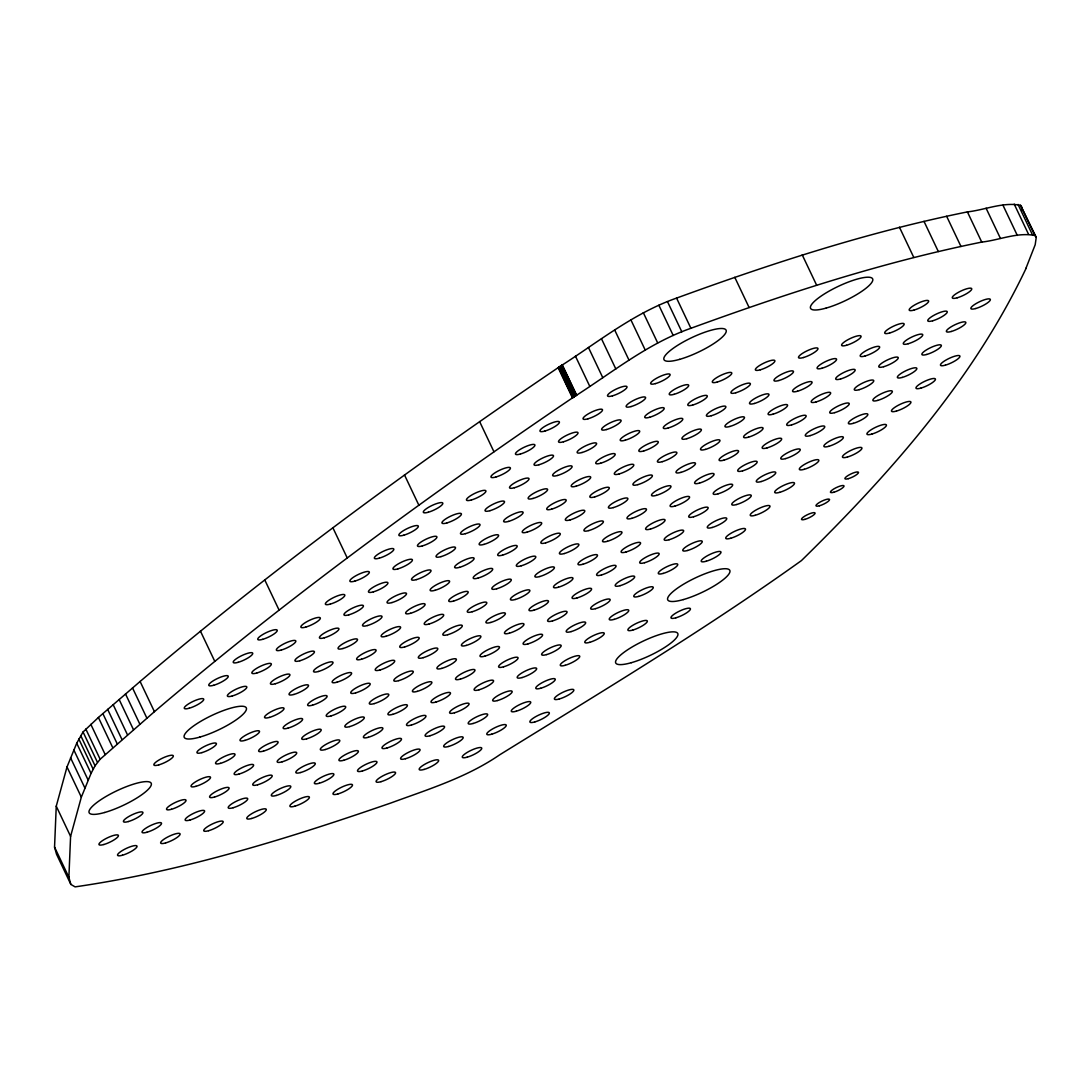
<?xml version="1.0" encoding="UTF-8"?>
<svg xmlns="http://www.w3.org/2000/svg" width="1091" height="1091" viewBox="0 0 1091 1091"><rect width="100%" height="100%" fill="white"/><g stroke="black" fill="none" stroke-linecap="round" stroke-linejoin="round"><path stroke-width="1.5" d="M1025.908 268.277L1025.785 268.945C972.572 380.718 889.233 474.558 801.435 560.597C704.186 630.162 601.441 691.871 499.801 754.74C466.743 777.46 428.368 789.257 391.096 802.921C288.065 838.42 183.233 871.204 75.102 886.874L70.86 884.419L56.527 854.226L54.55 847.107L56.255 806.181L67.001 766.959L76.725 743.216L83.052 731.979L98.408 717.469L140.098 681.48C272.9 568.479 413.857 465.462 558.142 367.681L562.315 364.98C599.395 341.101 634.498 312.831 676.57 298.088C771.596 263.463 868.15 231.947 967.403 211.899C984.887 209.977 1002.943 201.794 1020.549 205.299L1036.259 237.306L1035.195 244.725L1025.854 268.536M70.86 884.419L68.883 877.3L70.588 836.374L81.334 797.153L91.058 773.41L95.053 765.787L100.154 759.241L154.431 711.673C287.233 598.673 428.19 495.655 572.475 397.874L576.662 395.174C613.728 371.295 648.831 343.024 690.903 328.282C785.929 293.656 882.483 262.14 981.736 242.093C999.22 240.17 1017.276 231.988 1034.882 235.492L1036.259 237.306M573.921 396.96L559.956 366.535L574.289 396.729M561.401 365.621L575.83 395.719M1020.549 205.299L1034.882 235.492M1018.039 204.426L1032.372 234.62M1014.221 204.126L1028.554 234.32M1002.984 205.244L1017.317 235.438M986.1 208.231L1000.433 238.411M967.403 211.899L981.736 242.093M946.647 216.291L960.98 246.484M923.995 221.35L938.328 251.544M899.434 227.201L913.767 257.394M802.226 254.858L816.559 285.051M734.775 277.319L749.108 307.512M676.57 298.088L690.903 328.282M667.487 301.621L681.82 331.814M658.869 305.262L673.202 335.455M643.308 312.653L657.641 342.847M630.857 319.786L645.19 349.979M614.71 330.041L629.043 360.235M601.496 338.783L615.829 368.976M588.444 347.47L602.778 377.663M575.462 356.198L589.808 386.391M562.315 364.98L576.662 395.174M562.124 365.158L576.471 395.351M561.865 365.294L576.198 395.488M561.047 365.84L575.38 396.033M560.938 365.935L575.284 396.128M560.583 366.167L574.916 396.36M560.31 366.303L574.657 396.497M559.86 366.617L574.193 396.81M559.233 366.985L573.566 397.179M558.96 367.135L573.293 397.329M558.769 367.312L573.102 397.506M558.497 367.449L572.843 397.642M558.142 367.681L572.475 397.874M479.617 421.576L493.95 451.769M404.488 474.94L418.821 505.133M332.85 527.689L347.197 557.883M264.718 579.826L279.051 610.019M200.43 631.116L214.763 661.31M140.098 681.48L154.431 711.673M132.516 687.916L146.862 718.11M125.506 693.944L139.839 724.138M119.137 699.481L133.47 729.674M113.15 704.636L127.483 734.829M107.641 709.355L121.987 739.548M102.868 713.609L117.201 743.803M98.408 717.469L112.741 747.662M90.826 724.342L105.172 754.536M85.821 729.047L100.154 759.241M83.052 731.979L97.385 762.173M80.72 735.593L95.053 765.787M78.825 739.03L93.158 769.223M76.725 743.216L91.058 773.41M73.779 749.858L88.126 780.051M70.547 757.768L84.88 787.961M67.001 766.959L81.334 797.153M56.255 806.181L70.588 836.374M54.55 847.107L68.883 877.3M1021.926 207.113L1022.117 210.14M491.7 734.202A10.733 2.482 -25.4 0 0 506.292 725.324A10.733 2.482 -25.4 0 0 491.591 729.511A10.733 2.482 -25.4 0 0 491.7 734.202M680.934 472.376A10.733 2.482 -25.4 0 0 695.513 463.498A10.733 2.482 -25.4 0 0 680.811 467.684A10.733 2.482 -25.4 0 0 680.934 472.376M607.428 541.286A10.733 2.482 -25.4 0 0 622.006 532.408A10.733 2.482 -25.4 0 0 607.319 536.595A10.733 2.482 -25.4 0 0 607.428 541.286M422.381 545.909A10.733 2.482 -25.4 0 0 436.959 537.045A10.733 2.482 -25.4 0 0 422.272 541.218A10.733 2.482 -25.4 0 0 422.381 545.909M331.159 715.86A10.733 2.482 -25.4 0 0 345.738 706.995A10.733 2.482 -25.4 0 0 331.037 711.168A10.733 2.482 -25.4 0 0 331.159 715.86M514.475 487.718A10.733 2.482 -25.4 0 0 529.053 478.854A10.733 2.482 -25.4 0 0 514.352 483.027A10.733 2.482 -25.4 0 0 514.475 487.718M238.193 662.305A10.733 2.482 -25.4 0 0 252.771 653.427A10.733 2.482 -25.4 0 0 238.083 657.6A10.733 2.482 -25.4 0 0 238.193 662.305M319.336 783.229A10.733 2.482 -25.4 0 0 333.914 774.351A10.733 2.482 -25.4 0 0 319.227 778.524A10.733 2.482 -25.4 0 0 319.336 783.229M496.746 588.758A10.733 2.482 -25.4 0 0 511.324 579.894A10.733 2.482 -25.4 0 0 496.637 584.067A10.733 2.482 -25.4 0 0 496.746 588.758M712.205 527.485A10.733 2.482 -25.4 0 0 726.783 518.607A10.733 2.482 -25.4 0 0 712.096 522.794A10.733 2.482 -25.4 0 0 712.205 527.485M368.335 737.284A10.733 2.482 -25.4 0 0 382.914 728.42A10.733 2.482 -25.4 0 0 368.226 732.593A10.733 2.482 -25.4 0 0 368.335 737.284M440.969 556.628A10.733 2.482 -25.4 0 0 455.547 547.75A10.733 2.482 -25.4 0 0 440.859 551.937A10.733 2.482 -25.4 0 0 440.969 556.628M495.873 477.012A10.733 2.482 -25.4 0 0 510.452 468.134A10.733 2.482 -25.4 0 0 495.764 472.321A10.733 2.482 -25.4 0 0 495.873 477.012M520.38 454.033A10.733 2.482 -25.4 0 0 534.958 445.169A10.733 2.482 -25.4 0 0 520.271 449.342A10.733 2.482 -25.4 0 0 520.38 454.033M416.476 579.594A10.733 2.482 -25.4 0 0 431.054 570.716A10.733 2.482 -25.4 0 0 416.353 574.902A10.733 2.482 -25.4 0 0 416.476 579.594M367.476 625.525A10.733 2.482 -25.4 0 0 382.055 616.66A10.733 2.482 -25.4 0 0 367.353 620.834A10.733 2.482 -25.4 0 0 367.476 625.525M411.43 725.024A10.733 2.482 -25.4 0 0 426.008 716.16A10.733 2.482 -25.4 0 0 411.321 720.333A10.733 2.482 -25.4 0 0 411.43 725.024M454.524 712.778A10.733 2.482 -25.4 0 0 469.103 703.9A10.733 2.482 -25.4 0 0 454.415 708.086A10.733 2.482 -25.4 0 0 454.524 712.778M342.969 648.504A10.733 2.482 -25.4 0 0 357.548 639.626A10.733 2.482 -25.4 0 0 342.86 643.813A10.733 2.482 -25.4 0 0 342.969 648.504M208.654 830.701A10.733 2.482 -25.4 0 0 223.232 821.837A10.733 2.482 -25.4 0 0 208.545 826.01A10.733 2.482 -25.4 0 0 208.654 830.701M397.874 568.875A10.733 2.482 -25.4 0 0 412.453 560.01A10.733 2.482 -25.4 0 0 397.765 564.183A10.733 2.482 -25.4 0 0 397.874 568.875M625.157 440.232A10.733 2.482 -25.4 0 0 639.735 431.368A10.733 2.482 -25.4 0 0 625.034 435.541A10.733 2.482 -25.4 0 0 625.157 440.232M165.559 842.961A10.733 2.482 -25.4 0 0 180.138 834.083A10.733 2.482 -25.4 0 0 165.45 838.27A10.733 2.482 -25.4 0 0 165.559 842.961M373.381 591.854A10.733 2.482 -25.4 0 0 387.96 582.976A10.733 2.482 -25.4 0 0 373.272 587.163A10.733 2.482 -25.4 0 0 373.381 591.854M582.062 452.492A10.733 2.482 -25.4 0 0 596.641 443.628A10.733 2.482 -25.4 0 0 581.953 447.801A10.733 2.482 -25.4 0 0 582.062 452.492M122.465 855.221A10.733 2.482 -25.4 0 0 137.057 846.343A10.733 2.482 -25.4 0 0 122.356 850.53A10.733 2.482 -25.4 0 0 122.465 855.221M146.971 832.242A10.733 2.482 -25.4 0 0 161.55 823.378A10.733 2.482 -25.4 0 0 146.862 827.551A10.733 2.482 -25.4 0 0 146.971 832.242M348.875 614.819A10.733 2.482 -25.4 0 0 363.453 605.941A10.733 2.482 -25.4 0 0 348.765 610.128A10.733 2.482 -25.4 0 0 348.875 614.819M324.382 637.785A10.733 2.482 -25.4 0 0 338.96 628.921A10.733 2.482 -25.4 0 0 324.259 633.094A10.733 2.482 -25.4 0 0 324.382 637.785M299.875 660.751A10.733 2.482 -25.4 0 0 314.453 651.886A10.733 2.482 -25.4 0 0 299.766 656.059A10.733 2.482 -25.4 0 0 299.875 660.751M275.382 683.73A10.733 2.482 -25.4 0 0 289.961 674.852A10.733 2.482 -25.4 0 0 275.259 679.038A10.733 2.482 -25.4 0 0 275.382 683.73M668.251 427.986A10.733 2.482 -25.4 0 0 682.83 419.108A10.733 2.482 -25.4 0 0 668.128 423.294A10.733 2.482 -25.4 0 0 668.251 427.986M232.288 695.976A10.733 2.482 -25.4 0 0 246.866 687.112A10.733 2.482 -25.4 0 0 232.178 691.285A10.733 2.482 -25.4 0 0 232.288 695.976M692.744 405.02A10.733 2.482 -25.4 0 0 707.323 396.142A10.733 2.482 -25.4 0 0 692.635 400.315A10.733 2.482 -25.4 0 0 692.744 405.02M467.207 757.168A10.733 2.482 -25.4 0 0 481.786 748.29A10.733 2.482 -25.4 0 0 467.098 752.476A10.733 2.482 -25.4 0 0 467.207 757.168M826.173 308.071A34.353 7.964 -25.4 0 0 872.827 279.678A34.353 7.964 -25.4 0 0 825.805 293.056A34.353 7.964 -25.4 0 0 826.173 308.071M679.611 359.362A34.353 7.964 -25.4 0 0 726.265 330.968A34.353 7.964 -25.4 0 0 679.257 344.333A34.353 7.964 -25.4 0 0 679.611 359.362M199.83 737.093A34.353 7.964 -25.4 0 0 246.484 708.714A34.353 7.964 -25.4 0 0 199.476 722.078A34.353 7.964 -25.4 0 0 199.83 737.093M631.307 662.701A34.353 7.964 -25.4 0 0 677.961 634.307A34.353 7.964 -25.4 0 0 630.953 647.686A34.353 7.964 -25.4 0 0 631.307 662.701M104.736 812.468A34.353 7.964 -25.4 0 0 151.39 784.074A34.353 7.964 -25.4 0 0 104.381 797.453A34.353 7.964 -25.4 0 0 104.736 812.468M683.321 599.586A34.353 7.964 -25.4 0 0 729.988 571.193A34.353 7.964 -25.4 0 0 682.966 584.571A34.353 7.964 -25.4 0 0 683.321 599.586M736.711 504.506A10.733 2.482 -25.4 0 0 751.29 495.641A10.733 2.482 -25.4 0 0 736.589 499.814A10.733 2.482 -25.4 0 0 736.711 504.506M687.712 550.45A10.733 2.482 -25.4 0 0 702.29 541.572A10.733 2.482 -25.4 0 0 687.589 545.759A10.733 2.482 -25.4 0 0 687.712 550.45M663.205 573.416A10.733 2.482 -25.4 0 0 677.784 564.552A10.733 2.482 -25.4 0 0 663.096 568.725A10.733 2.482 -25.4 0 0 663.205 573.416M638.712 596.382A10.733 2.482 -25.4 0 0 653.291 587.517A10.733 2.482 -25.4 0 0 638.59 591.69A10.733 2.482 -25.4 0 0 638.712 596.382M614.206 619.361A10.733 2.482 -25.4 0 0 628.784 610.483A10.733 2.482 -25.4 0 0 614.097 614.656A10.733 2.482 -25.4 0 0 614.206 619.361M571.111 631.607A10.733 2.482 -25.4 0 0 585.69 622.743A10.733 2.482 -25.4 0 0 571.002 626.916A10.733 2.482 -25.4 0 0 571.111 631.607M595.618 608.642A10.733 2.482 -25.4 0 0 610.196 599.777A10.733 2.482 -25.4 0 0 595.495 603.95A10.733 2.482 -25.4 0 0 595.618 608.642M620.111 585.676A10.733 2.482 -25.4 0 0 634.689 576.798A10.733 2.482 -25.4 0 0 620.002 580.985A10.733 2.482 -25.4 0 0 620.111 585.676M644.617 562.711A10.733 2.482 -25.4 0 0 659.196 553.833A10.733 2.482 -25.4 0 0 644.508 558.019A10.733 2.482 -25.4 0 0 644.617 562.711M669.11 539.731A10.733 2.482 -25.4 0 0 683.689 530.867A10.733 2.482 -25.4 0 0 669.001 535.04A10.733 2.482 -25.4 0 0 669.11 539.731M693.617 516.766A10.733 2.482 -25.4 0 0 708.195 507.901A10.733 2.482 -25.4 0 0 693.508 512.074A10.733 2.482 -25.4 0 0 693.617 516.766M718.11 493.8A10.733 2.482 -25.4 0 0 732.688 484.922A10.733 2.482 -25.4 0 0 718.001 489.109A10.733 2.482 -25.4 0 0 718.11 493.8M761.204 481.54A10.733 2.482 -25.4 0 0 775.783 472.676A10.733 2.482 -25.4 0 0 761.095 476.849A10.733 2.482 -25.4 0 0 761.204 481.54M804.299 469.294A10.733 2.482 -25.4 0 0 818.877 460.416A10.733 2.482 -25.4 0 0 804.19 464.589A10.733 2.482 -25.4 0 0 804.299 469.294M828.792 446.314A10.733 2.482 -25.4 0 0 843.384 437.45A10.733 2.482 -25.4 0 0 828.683 441.623A10.733 2.482 -25.4 0 0 828.792 446.314M785.711 458.575A10.733 2.482 -25.4 0 0 800.289 449.697A10.733 2.482 -25.4 0 0 785.588 453.883A10.733 2.482 -25.4 0 0 785.711 458.575M742.616 470.835A10.733 2.482 -25.4 0 0 757.195 461.957A10.733 2.482 -25.4 0 0 742.507 466.143A10.733 2.482 -25.4 0 0 742.616 470.835M699.522 483.081A10.733 2.482 -25.4 0 0 714.1 474.217A10.733 2.482 -25.4 0 0 699.413 478.39A10.733 2.482 -25.4 0 0 699.522 483.081M675.015 506.06A10.733 2.482 -25.4 0 0 689.607 497.182A10.733 2.482 -25.4 0 0 674.906 501.369A10.733 2.482 -25.4 0 0 675.015 506.06M650.522 529.026A10.733 2.482 -25.4 0 0 665.101 520.148A10.733 2.482 -25.4 0 0 650.413 524.335A10.733 2.482 -25.4 0 0 650.522 529.026M626.016 551.991A10.733 2.482 -25.4 0 0 640.608 543.127A10.733 2.482 -25.4 0 0 625.907 547.3A10.733 2.482 -25.4 0 0 626.016 551.991M601.523 574.957A10.733 2.482 -25.4 0 0 616.101 566.093A10.733 2.482 -25.4 0 0 601.414 570.266A10.733 2.482 -25.4 0 0 601.523 574.957M577.016 597.936A10.733 2.482 -25.4 0 0 591.608 589.058A10.733 2.482 -25.4 0 0 576.907 593.231A10.733 2.482 -25.4 0 0 577.016 597.936M552.523 620.902A10.733 2.482 -25.4 0 0 567.102 612.024A10.733 2.482 -25.4 0 0 552.414 616.21A10.733 2.482 -25.4 0 0 552.523 620.902M528.017 643.867A10.733 2.482 -25.4 0 0 542.609 634.989A10.733 2.482 -25.4 0 0 527.908 639.176A10.733 2.482 -25.4 0 0 528.017 643.867M441.841 668.374A10.733 2.482 -25.4 0 0 456.42 659.51A10.733 2.482 -25.4 0 0 441.732 663.683A10.733 2.482 -25.4 0 0 441.841 668.374M484.936 656.127A10.733 2.482 -25.4 0 0 499.514 647.249A10.733 2.482 -25.4 0 0 484.813 651.436A10.733 2.482 -25.4 0 0 484.936 656.127M509.429 633.162A10.733 2.482 -25.4 0 0 524.007 624.284A10.733 2.482 -25.4 0 0 509.32 628.457A10.733 2.482 -25.4 0 0 509.429 633.162M533.935 610.183A10.733 2.482 -25.4 0 0 548.514 601.318A10.733 2.482 -25.4 0 0 533.813 605.491A10.733 2.482 -25.4 0 0 533.935 610.183M558.428 587.217A10.733 2.482 -25.4 0 0 573.007 578.353A10.733 2.482 -25.4 0 0 558.319 582.526A10.733 2.482 -25.4 0 0 558.428 587.217M582.935 564.252A10.733 2.482 -25.4 0 0 597.513 555.374A10.733 2.482 -25.4 0 0 582.812 559.56A10.733 2.482 -25.4 0 0 582.935 564.252M631.934 518.307A10.733 2.482 -25.4 0 0 646.513 509.442A10.733 2.482 -25.4 0 0 631.812 513.616A10.733 2.482 -25.4 0 0 631.934 518.307M656.427 495.341A10.733 2.482 -25.4 0 0 671.006 486.477A10.733 2.482 -25.4 0 0 656.318 490.65A10.733 2.482 -25.4 0 0 656.427 495.341M724.015 460.116A10.733 2.482 -25.4 0 0 738.607 451.251A10.733 2.482 -25.4 0 0 723.906 455.424A10.733 2.482 -25.4 0 0 724.015 460.116M767.109 447.869A10.733 2.482 -25.4 0 0 781.688 438.991A10.733 2.482 -25.4 0 0 767 443.164A10.733 2.482 -25.4 0 0 767.109 447.869M810.204 435.609A10.733 2.482 -25.4 0 0 824.782 426.731A10.733 2.482 -25.4 0 0 810.095 430.918A10.733 2.482 -25.4 0 0 810.204 435.609M853.298 423.349A10.733 2.482 -25.4 0 0 867.877 414.485A10.733 2.482 -25.4 0 0 853.189 418.658A10.733 2.482 -25.4 0 0 853.298 423.349M896.393 411.089A10.733 2.482 -25.4 0 0 910.971 402.224A10.733 2.482 -25.4 0 0 896.284 406.397A10.733 2.482 -25.4 0 0 896.393 411.089M871.886 434.068A10.733 2.482 -25.4 0 0 886.465 425.19A10.733 2.482 -25.4 0 0 871.777 429.363A10.733 2.482 -25.4 0 0 871.886 434.068M847.393 457.034A10.733 2.482 -25.4 0 0 861.972 448.156A10.733 2.482 -25.4 0 0 847.271 452.342A10.733 2.482 -25.4 0 0 847.393 457.034M637.84 484.636A10.733 2.482 -25.4 0 0 652.418 475.758A10.733 2.482 -25.4 0 0 637.73 479.945A10.733 2.482 -25.4 0 0 637.84 484.636M588.84 530.567A10.733 2.482 -25.4 0 0 603.418 521.703A10.733 2.482 -25.4 0 0 588.731 525.876A10.733 2.482 -25.4 0 0 588.84 530.567M613.333 507.601A10.733 2.482 -25.4 0 0 627.911 498.723A10.733 2.482 -25.4 0 0 613.224 502.91A10.733 2.482 -25.4 0 0 613.333 507.601M564.333 553.532A10.733 2.482 -25.4 0 0 578.912 544.668A10.733 2.482 -25.4 0 0 564.224 548.841A10.733 2.482 -25.4 0 0 564.333 553.532M539.84 576.512A10.733 2.482 -25.4 0 0 554.419 567.634A10.733 2.482 -25.4 0 0 539.731 571.807A10.733 2.482 -25.4 0 0 539.84 576.512M515.334 599.477A10.733 2.482 -25.4 0 0 529.912 590.599A10.733 2.482 -25.4 0 0 515.225 594.786A10.733 2.482 -25.4 0 0 515.334 599.477M490.841 622.443A10.733 2.482 -25.4 0 0 505.419 613.565A10.733 2.482 -25.4 0 0 490.732 617.751A10.733 2.482 -25.4 0 0 490.841 622.443M466.334 645.408A10.733 2.482 -25.4 0 0 480.913 636.544A10.733 2.482 -25.4 0 0 466.225 640.717A10.733 2.482 -25.4 0 0 466.334 645.408M398.747 680.634A10.733 2.482 -25.4 0 0 413.325 671.77A10.733 2.482 -25.4 0 0 398.638 675.943A10.733 2.482 -25.4 0 0 398.747 680.634M423.24 657.668A10.733 2.482 -25.4 0 0 437.832 648.79A10.733 2.482 -25.4 0 0 423.131 652.977A10.733 2.482 -25.4 0 0 423.24 657.668M447.746 634.703A10.733 2.482 -25.4 0 0 462.325 625.825A10.733 2.482 -25.4 0 0 447.637 630.012A10.733 2.482 -25.4 0 0 447.746 634.703M472.239 611.737A10.733 2.482 -25.4 0 0 486.831 602.859A10.733 2.482 -25.4 0 0 472.13 607.032A10.733 2.482 -25.4 0 0 472.239 611.737M545.745 542.827A10.733 2.482 -25.4 0 0 560.324 533.949A10.733 2.482 -25.4 0 0 545.636 538.136A10.733 2.482 -25.4 0 0 545.745 542.827M570.238 519.861A10.733 2.482 -25.4 0 0 584.831 510.983A10.733 2.482 -25.4 0 0 570.129 515.17A10.733 2.482 -25.4 0 0 570.238 519.861M594.745 496.882A10.733 2.482 -25.4 0 0 609.323 488.018A10.733 2.482 -25.4 0 0 594.636 492.191A10.733 2.482 -25.4 0 0 594.745 496.882M551.651 509.142A10.733 2.482 -25.4 0 0 566.229 500.278A10.733 2.482 -25.4 0 0 551.541 504.451A10.733 2.482 -25.4 0 0 551.651 509.142M527.158 532.108A10.733 2.482 -25.4 0 0 541.736 523.244A10.733 2.482 -25.4 0 0 527.035 527.417A10.733 2.482 -25.4 0 0 527.158 532.108M502.651 555.087A10.733 2.482 -25.4 0 0 517.229 546.209A10.733 2.482 -25.4 0 0 502.542 550.382A10.733 2.482 -25.4 0 0 502.651 555.087M521.239 565.793A10.733 2.482 -25.4 0 0 535.831 556.928A10.733 2.482 -25.4 0 0 521.13 561.101A10.733 2.482 -25.4 0 0 521.239 565.793M478.158 578.053A10.733 2.482 -25.4 0 0 492.737 569.175A10.733 2.482 -25.4 0 0 478.035 573.361A10.733 2.482 -25.4 0 0 478.158 578.053M453.651 601.018A10.733 2.482 -25.4 0 0 468.23 592.14A10.733 2.482 -25.4 0 0 453.542 596.327A10.733 2.482 -25.4 0 0 453.651 601.018M429.158 623.984A10.733 2.482 -25.4 0 0 443.737 615.119A10.733 2.482 -25.4 0 0 429.036 619.293A10.733 2.482 -25.4 0 0 429.158 623.984M404.652 646.949A10.733 2.482 -25.4 0 0 419.23 638.085A10.733 2.482 -25.4 0 0 404.543 642.258A10.733 2.482 -25.4 0 0 404.652 646.949M380.159 669.929A10.733 2.482 -25.4 0 0 394.737 661.051A10.733 2.482 -25.4 0 0 380.036 665.237A10.733 2.482 -25.4 0 0 380.159 669.929M355.652 692.894A10.733 2.482 -25.4 0 0 370.231 684.016A10.733 2.482 -25.4 0 0 355.543 688.203A10.733 2.482 -25.4 0 0 355.652 692.894M269.463 717.401A10.733 2.482 -25.4 0 0 284.055 708.536A10.733 2.482 -25.4 0 0 269.354 712.709A10.733 2.482 -25.4 0 0 269.463 717.401M312.558 705.154A10.733 2.482 -25.4 0 0 327.136 696.276A10.733 2.482 -25.4 0 0 312.449 700.463A10.733 2.482 -25.4 0 0 312.558 705.154M337.064 682.175A10.733 2.482 -25.4 0 0 351.643 673.311A10.733 2.482 -25.4 0 0 336.955 677.484A10.733 2.482 -25.4 0 0 337.064 682.175M361.557 659.209A10.733 2.482 -25.4 0 0 376.136 650.345A10.733 2.482 -25.4 0 0 361.448 654.518A10.733 2.482 -25.4 0 0 361.557 659.209M386.064 636.244A10.733 2.482 -25.4 0 0 400.642 627.366A10.733 2.482 -25.4 0 0 385.955 631.553A10.733 2.482 -25.4 0 0 386.064 636.244M410.557 613.278A10.733 2.482 -25.4 0 0 425.135 604.4A10.733 2.482 -25.4 0 0 410.448 608.587A10.733 2.482 -25.4 0 0 410.557 613.278M435.064 590.299A10.733 2.482 -25.4 0 0 449.642 581.435A10.733 2.482 -25.4 0 0 434.954 585.608A10.733 2.482 -25.4 0 0 435.064 590.299M459.556 567.334A10.733 2.482 -25.4 0 0 474.135 558.469A10.733 2.482 -25.4 0 0 459.447 562.642A10.733 2.482 -25.4 0 0 459.556 567.334M484.063 544.368A10.733 2.482 -25.4 0 0 498.642 535.504A10.733 2.482 -25.4 0 0 483.954 539.677A10.733 2.482 -25.4 0 0 484.063 544.368M508.556 521.403A10.733 2.482 -25.4 0 0 523.148 512.525A10.733 2.482 -25.4 0 0 508.447 516.711A10.733 2.482 -25.4 0 0 508.556 521.403M465.475 533.663A10.733 2.482 -25.4 0 0 480.054 524.785A10.733 2.482 -25.4 0 0 465.352 528.958A10.733 2.482 -25.4 0 0 465.475 533.663M318.477 671.47A10.733 2.482 -25.4 0 0 333.055 662.592A10.733 2.482 -25.4 0 0 318.354 666.778A10.733 2.482 -25.4 0 0 318.477 671.47M293.97 694.435A10.733 2.482 -25.4 0 0 308.548 685.571A10.733 2.482 -25.4 0 0 293.861 689.744A10.733 2.482 -25.4 0 0 293.97 694.435M391.969 602.559A10.733 2.482 -25.4 0 0 406.548 593.695A10.733 2.482 -25.4 0 0 391.86 597.868A10.733 2.482 -25.4 0 0 391.969 602.559M256.78 673.011A10.733 2.482 -25.4 0 0 271.373 664.146A10.733 2.482 -25.4 0 0 256.671 668.319A10.733 2.482 -25.4 0 0 256.78 673.011M281.287 650.045A10.733 2.482 -25.4 0 0 295.866 641.167A10.733 2.482 -25.4 0 0 281.178 645.354A10.733 2.482 -25.4 0 0 281.287 650.045M305.78 627.08A10.733 2.482 -25.4 0 0 320.372 618.202A10.733 2.482 -25.4 0 0 305.671 622.388A10.733 2.482 -25.4 0 0 305.78 627.08M330.287 604.1A10.733 2.482 -25.4 0 0 344.865 595.236A10.733 2.482 -25.4 0 0 330.178 599.409A10.733 2.482 -25.4 0 0 330.287 604.1M354.78 581.135A10.733 2.482 -25.4 0 0 369.372 572.27A10.733 2.482 -25.4 0 0 354.67 576.443A10.733 2.482 -25.4 0 0 354.78 581.135M379.286 558.169A10.733 2.482 -25.4 0 0 393.865 549.291A10.733 2.482 -25.4 0 0 379.177 553.478A10.733 2.482 -25.4 0 0 379.286 558.169M262.699 639.326A10.733 2.482 -25.4 0 0 277.278 630.462A10.733 2.482 -25.4 0 0 262.576 634.635A10.733 2.482 -25.4 0 0 262.699 639.326M213.7 685.271A10.733 2.482 -25.4 0 0 228.278 676.393A10.733 2.482 -25.4 0 0 213.577 680.579A10.733 2.482 -25.4 0 0 213.7 685.271M189.193 708.236A10.733 2.482 -25.4 0 0 203.772 699.372A10.733 2.482 -25.4 0 0 189.084 703.545A10.733 2.482 -25.4 0 0 189.193 708.236M244.97 740.38A10.733 2.482 -25.4 0 0 259.549 731.502A10.733 2.482 -25.4 0 0 244.861 735.675A10.733 2.482 -25.4 0 0 244.97 740.38M220.464 763.345A10.733 2.482 -25.4 0 0 235.056 754.467A10.733 2.482 -25.4 0 0 220.355 758.654A10.733 2.482 -25.4 0 0 220.464 763.345M195.971 786.311A10.733 2.482 -25.4 0 0 210.549 777.433A10.733 2.482 -25.4 0 0 195.862 781.62A10.733 2.482 -25.4 0 0 195.971 786.311M171.464 809.277A10.733 2.482 -25.4 0 0 186.056 800.412A10.733 2.482 -25.4 0 0 171.355 804.585A10.733 2.482 -25.4 0 0 171.464 809.277M288.065 728.12A10.733 2.482 -25.4 0 0 302.643 719.242A10.733 2.482 -25.4 0 0 287.956 723.428A10.733 2.482 -25.4 0 0 288.065 728.12M374.24 703.6A10.733 2.482 -25.4 0 0 388.832 694.735A10.733 2.482 -25.4 0 0 374.131 698.908A10.733 2.482 -25.4 0 0 374.24 703.6M417.335 691.353A10.733 2.482 -25.4 0 0 431.913 682.475A10.733 2.482 -25.4 0 0 417.226 686.662A10.733 2.482 -25.4 0 0 417.335 691.353M460.429 679.093A10.733 2.482 -25.4 0 0 475.008 670.215A10.733 2.482 -25.4 0 0 460.32 674.402A10.733 2.482 -25.4 0 0 460.429 679.093M503.524 666.833A10.733 2.482 -25.4 0 0 518.102 657.968A10.733 2.482 -25.4 0 0 503.415 662.142A10.733 2.482 -25.4 0 0 503.524 666.833M546.618 654.586A10.733 2.482 -25.4 0 0 561.197 645.708A10.733 2.482 -25.4 0 0 546.496 649.881A10.733 2.482 -25.4 0 0 546.618 654.586M589.713 642.326A10.733 2.482 -25.4 0 0 604.291 633.448A10.733 2.482 -25.4 0 0 589.59 637.635A10.733 2.482 -25.4 0 0 589.713 642.326M565.206 665.292A10.733 2.482 -25.4 0 0 579.785 656.427A10.733 2.482 -25.4 0 0 565.097 660.601A10.733 2.482 -25.4 0 0 565.206 665.292M540.7 688.257A10.733 2.482 -25.4 0 0 555.292 679.393A10.733 2.482 -25.4 0 0 540.591 683.566A10.733 2.482 -25.4 0 0 540.7 688.257M516.207 711.223A10.733 2.482 -25.4 0 0 530.785 702.359A10.733 2.482 -25.4 0 0 516.098 706.532A10.733 2.482 -25.4 0 0 516.207 711.223M473.112 723.483A10.733 2.482 -25.4 0 0 487.691 714.619A10.733 2.482 -25.4 0 0 473.003 718.792A10.733 2.482 -25.4 0 0 473.112 723.483M497.619 700.517A10.733 2.482 -25.4 0 0 512.197 691.639A10.733 2.482 -25.4 0 0 497.496 695.826A10.733 2.482 -25.4 0 0 497.619 700.517M522.112 677.552A10.733 2.482 -25.4 0 0 536.69 668.674A10.733 2.482 -25.4 0 0 522.003 672.861A10.733 2.482 -25.4 0 0 522.112 677.552M479.017 689.798A10.733 2.482 -25.4 0 0 493.609 680.934A10.733 2.482 -25.4 0 0 478.908 685.107A10.733 2.482 -25.4 0 0 479.017 689.798M392.842 714.319A10.733 2.482 -25.4 0 0 407.42 705.441A10.733 2.482 -25.4 0 0 392.733 709.627A10.733 2.482 -25.4 0 0 392.842 714.319M435.936 702.058A10.733 2.482 -25.4 0 0 450.515 693.194A10.733 2.482 -25.4 0 0 435.814 697.367A10.733 2.482 -25.4 0 0 435.936 702.058M349.747 726.579A10.733 2.482 -25.4 0 0 364.326 717.701A10.733 2.482 -25.4 0 0 349.638 721.887A10.733 2.482 -25.4 0 0 349.747 726.579M306.653 738.825A10.733 2.482 -25.4 0 0 321.231 729.961A10.733 2.482 -25.4 0 0 306.544 734.134A10.733 2.482 -25.4 0 0 306.653 738.825M263.558 751.085A10.733 2.482 -25.4 0 0 278.137 742.221A10.733 2.482 -25.4 0 0 263.449 746.394A10.733 2.482 -25.4 0 0 263.558 751.085M239.065 774.051A10.733 2.482 -25.4 0 0 253.644 765.186A10.733 2.482 -25.4 0 0 238.956 769.36A10.733 2.482 -25.4 0 0 239.065 774.051M282.16 761.804A10.733 2.482 -25.4 0 0 296.738 752.926A10.733 2.482 -25.4 0 0 282.037 757.099A10.733 2.482 -25.4 0 0 282.16 761.804M325.241 749.544A10.733 2.482 -25.4 0 0 339.833 740.666A10.733 2.482 -25.4 0 0 325.132 744.853A10.733 2.482 -25.4 0 0 325.241 749.544M430.018 735.743A10.733 2.482 -25.4 0 0 444.596 726.865A10.733 2.482 -25.4 0 0 429.909 731.052A10.733 2.482 -25.4 0 0 430.018 735.743M343.842 760.25A10.733 2.482 -25.4 0 0 358.421 751.385A10.733 2.482 -25.4 0 0 343.733 755.558A10.733 2.482 -25.4 0 0 343.842 760.25M386.937 748.003A10.733 2.482 -25.4 0 0 401.515 739.125A10.733 2.482 -25.4 0 0 386.814 743.312A10.733 2.482 -25.4 0 0 386.937 748.003M300.748 772.51A10.733 2.482 -25.4 0 0 315.326 763.645A10.733 2.482 -25.4 0 0 300.639 767.819A10.733 2.482 -25.4 0 0 300.748 772.51M257.653 784.77A10.733 2.482 -25.4 0 0 272.232 775.892A10.733 2.482 -25.4 0 0 257.544 780.079A10.733 2.482 -25.4 0 0 257.653 784.77M214.559 797.03A10.733 2.482 -25.4 0 0 229.137 788.152A10.733 2.482 -25.4 0 0 214.45 792.325A10.733 2.482 -25.4 0 0 214.559 797.03M294.843 806.194A10.733 2.482 -25.4 0 0 309.421 797.316A10.733 2.482 -25.4 0 0 294.72 801.503A10.733 2.482 -25.4 0 0 294.843 806.194M381.018 781.674A10.733 2.482 -25.4 0 0 395.597 772.81A10.733 2.482 -25.4 0 0 380.909 776.983A10.733 2.482 -25.4 0 0 381.018 781.674M424.113 769.428A10.733 2.482 -25.4 0 0 438.691 760.55A10.733 2.482 -25.4 0 0 424.004 764.736A10.733 2.482 -25.4 0 0 424.113 769.428M448.619 746.449A10.733 2.482 -25.4 0 0 463.198 737.584A10.733 2.482 -25.4 0 0 448.496 741.757A10.733 2.482 -25.4 0 0 448.619 746.449M405.525 758.709A10.733 2.482 -25.4 0 0 420.103 749.844A10.733 2.482 -25.4 0 0 405.416 754.017A10.733 2.482 -25.4 0 0 405.525 758.709M362.43 770.969A10.733 2.482 -25.4 0 0 377.009 762.091A10.733 2.482 -25.4 0 0 362.321 766.277A10.733 2.482 -25.4 0 0 362.43 770.969M276.241 795.475A10.733 2.482 -25.4 0 0 290.833 786.611A10.733 2.482 -25.4 0 0 276.132 790.784A10.733 2.482 -25.4 0 0 276.241 795.475M233.16 807.735A10.733 2.482 -25.4 0 0 247.739 798.857A10.733 2.482 -25.4 0 0 233.038 803.044A10.733 2.482 -25.4 0 0 233.16 807.735M190.066 819.996A10.733 2.482 -25.4 0 0 204.644 811.118A10.733 2.482 -25.4 0 0 189.957 815.304A10.733 2.482 -25.4 0 0 190.066 819.996M251.748 818.455A10.733 2.482 -25.4 0 0 266.327 809.577A10.733 2.482 -25.4 0 0 251.639 813.75A10.733 2.482 -25.4 0 0 251.748 818.455M337.937 793.934A10.733 2.482 -25.4 0 0 352.516 785.07A10.733 2.482 -25.4 0 0 337.815 789.243A10.733 2.482 -25.4 0 0 337.937 793.934M534.795 721.942A10.733 2.482 -25.4 0 0 549.373 713.064A10.733 2.482 -25.4 0 0 534.685 717.251A10.733 2.482 -25.4 0 0 534.795 721.942M559.301 698.976A10.733 2.482 -25.4 0 0 573.88 690.098A10.733 2.482 -25.4 0 0 559.192 694.285A10.733 2.482 -25.4 0 0 559.301 698.976M632.794 630.066A10.733 2.482 -25.4 0 0 647.372 621.202A10.733 2.482 -25.4 0 0 632.685 625.375A10.733 2.482 -25.4 0 0 632.794 630.066M201.876 752.626A10.733 2.482 -25.4 0 0 216.454 743.762A10.733 2.482 -25.4 0 0 201.767 747.935A10.733 2.482 -25.4 0 0 201.876 752.626M128.383 821.537A10.733 2.482 -25.4 0 0 142.962 812.659A10.733 2.482 -25.4 0 0 128.261 816.845A10.733 2.482 -25.4 0 0 128.383 821.537M103.877 844.502A10.733 2.482 -25.4 0 0 118.455 835.638A10.733 2.482 -25.4 0 0 103.768 839.811A10.733 2.482 -25.4 0 0 103.877 844.502M920.886 388.123A10.733 2.482 -25.4 0 0 935.464 379.259A10.733 2.482 -25.4 0 0 920.777 383.432A10.733 2.482 -25.4 0 0 920.886 388.123M877.791 400.383A10.733 2.482 -25.4 0 0 892.383 391.505A10.733 2.482 -25.4 0 0 877.682 395.692A10.733 2.482 -25.4 0 0 877.791 400.383M834.71 412.643A10.733 2.482 -25.4 0 0 849.289 403.765A10.733 2.482 -25.4 0 0 834.588 407.939A10.733 2.482 -25.4 0 0 834.71 412.643M791.616 424.89A10.733 2.482 -25.4 0 0 806.194 416.026A10.733 2.482 -25.4 0 0 791.507 420.199A10.733 2.482 -25.4 0 0 791.616 424.89M748.521 437.15A10.733 2.482 -25.4 0 0 763.1 428.272A10.733 2.482 -25.4 0 0 748.412 432.459A10.733 2.482 -25.4 0 0 748.521 437.15M705.427 449.41A10.733 2.482 -25.4 0 0 720.005 440.532A10.733 2.482 -25.4 0 0 705.318 444.719A10.733 2.482 -25.4 0 0 705.427 449.41M662.332 461.657A10.733 2.482 -25.4 0 0 676.911 452.792A10.733 2.482 -25.4 0 0 662.223 456.965A10.733 2.482 -25.4 0 0 662.332 461.657M619.252 473.917A10.733 2.482 -25.4 0 0 633.83 465.052A10.733 2.482 -25.4 0 0 619.129 469.225A10.733 2.482 -25.4 0 0 619.252 473.917M576.157 486.177A10.733 2.482 -25.4 0 0 590.736 477.299A10.733 2.482 -25.4 0 0 576.034 481.486A10.733 2.482 -25.4 0 0 576.157 486.177M533.063 498.437A10.733 2.482 -25.4 0 0 547.641 489.559A10.733 2.482 -25.4 0 0 532.954 493.746A10.733 2.482 -25.4 0 0 533.063 498.437M489.968 510.683A10.733 2.482 -25.4 0 0 504.547 501.819A10.733 2.482 -25.4 0 0 489.859 505.992A10.733 2.482 -25.4 0 0 489.968 510.683M446.874 522.944A10.733 2.482 -25.4 0 0 461.452 514.079A10.733 2.482 -25.4 0 0 446.765 518.252A10.733 2.482 -25.4 0 0 446.874 522.944M403.779 535.204A10.733 2.482 -25.4 0 0 418.371 526.326A10.733 2.482 -25.4 0 0 403.67 530.512A10.733 2.482 -25.4 0 0 403.779 535.204M428.286 512.238A10.733 2.482 -25.4 0 0 442.864 503.36A10.733 2.482 -25.4 0 0 428.177 507.533A10.733 2.482 -25.4 0 0 428.286 512.238M471.38 499.978A10.733 2.482 -25.4 0 0 485.959 491.1A10.733 2.482 -25.4 0 0 471.271 495.287A10.733 2.482 -25.4 0 0 471.38 499.978M557.556 475.458A10.733 2.482 -25.4 0 0 572.148 466.593A10.733 2.482 -25.4 0 0 557.446 470.767A10.733 2.482 -25.4 0 0 557.556 475.458M600.65 463.211A10.733 2.482 -25.4 0 0 615.229 454.333A10.733 2.482 -25.4 0 0 600.541 458.52A10.733 2.482 -25.4 0 0 600.65 463.211M643.745 450.951A10.733 2.482 -25.4 0 0 658.323 442.073A10.733 2.482 -25.4 0 0 643.635 446.26A10.733 2.482 -25.4 0 0 643.745 450.951M686.839 438.691A10.733 2.482 -25.4 0 0 701.418 429.827A10.733 2.482 -25.4 0 0 686.73 434A10.733 2.482 -25.4 0 0 686.839 438.691M729.934 426.445A10.733 2.482 -25.4 0 0 744.512 417.567A10.733 2.482 -25.4 0 0 729.811 421.74A10.733 2.482 -25.4 0 0 729.934 426.445M773.014 414.185A10.733 2.482 -25.4 0 0 787.607 405.306A10.733 2.482 -25.4 0 0 772.905 409.493A10.733 2.482 -25.4 0 0 773.014 414.185M816.109 401.924A10.733 2.482 -25.4 0 0 830.687 393.06A10.733 2.482 -25.4 0 0 816 397.233A10.733 2.482 -25.4 0 0 816.109 401.924M859.203 389.664A10.733 2.482 -25.4 0 0 873.782 380.8A10.733 2.482 -25.4 0 0 859.094 384.973A10.733 2.482 -25.4 0 0 859.203 389.664M902.298 377.418A10.733 2.482 -25.4 0 0 916.876 368.54A10.733 2.482 -25.4 0 0 902.189 372.727A10.733 2.482 -25.4 0 0 902.298 377.418M945.392 365.158A10.733 2.482 -25.4 0 0 959.971 356.28A10.733 2.482 -25.4 0 0 945.283 360.466A10.733 2.482 -25.4 0 0 945.392 365.158M926.791 354.439A10.733 2.482 -25.4 0 0 941.383 345.574A10.733 2.482 -25.4 0 0 926.682 349.747A10.733 2.482 -25.4 0 0 926.791 354.439M883.71 366.699A10.733 2.482 -25.4 0 0 898.288 357.834A10.733 2.482 -25.4 0 0 883.587 362.007A10.733 2.482 -25.4 0 0 883.71 366.699M840.615 378.959A10.733 2.482 -25.4 0 0 855.194 370.081A10.733 2.482 -25.4 0 0 840.506 374.268A10.733 2.482 -25.4 0 0 840.615 378.959M797.521 391.219A10.733 2.482 -25.4 0 0 812.099 382.341A10.733 2.482 -25.4 0 0 797.412 386.514A10.733 2.482 -25.4 0 0 797.521 391.219M754.427 403.465A10.733 2.482 -25.4 0 0 769.005 394.601A10.733 2.482 -25.4 0 0 754.317 398.774A10.733 2.482 -25.4 0 0 754.427 403.465M711.332 415.726A10.733 2.482 -25.4 0 0 725.91 406.848A10.733 2.482 -25.4 0 0 711.223 411.034A10.733 2.482 -25.4 0 0 711.332 415.726M538.968 464.752A10.733 2.482 -25.4 0 0 553.546 455.874A10.733 2.482 -25.4 0 0 538.859 460.061A10.733 2.482 -25.4 0 0 538.968 464.752M544.873 431.068A10.733 2.482 -25.4 0 0 559.451 422.203A10.733 2.482 -25.4 0 0 544.764 426.376A10.733 2.482 -25.4 0 0 544.873 431.068M563.474 441.787A10.733 2.482 -25.4 0 0 578.053 432.909A10.733 2.482 -25.4 0 0 563.351 437.096A10.733 2.482 -25.4 0 0 563.474 441.787M587.967 418.808A10.733 2.482 -25.4 0 0 602.546 409.943A10.733 2.482 -25.4 0 0 587.858 414.116A10.733 2.482 -25.4 0 0 587.967 418.808M631.062 406.561A10.733 2.482 -25.4 0 0 645.64 397.683A10.733 2.482 -25.4 0 0 630.953 401.87A10.733 2.482 -25.4 0 0 631.062 406.561M606.555 429.527A10.733 2.482 -25.4 0 0 621.147 420.649A10.733 2.482 -25.4 0 0 606.446 424.835A10.733 2.482 -25.4 0 0 606.555 429.527M649.65 417.267A10.733 2.482 -25.4 0 0 664.228 408.402A10.733 2.482 -25.4 0 0 649.54 412.575A10.733 2.482 -25.4 0 0 649.65 417.267M674.156 394.301A10.733 2.482 -25.4 0 0 688.735 385.423A10.733 2.482 -25.4 0 0 674.047 389.61A10.733 2.482 -25.4 0 0 674.156 394.301M717.251 382.041A10.733 2.482 -25.4 0 0 731.829 373.177A10.733 2.482 -25.4 0 0 717.128 377.35A10.733 2.482 -25.4 0 0 717.251 382.041M735.839 392.76A10.733 2.482 -25.4 0 0 750.417 383.882A10.733 2.482 -25.4 0 0 735.729 388.069A10.733 2.482 -25.4 0 0 735.839 392.76M760.332 369.794A10.733 2.482 -25.4 0 0 774.924 360.916A10.733 2.482 -25.4 0 0 760.222 365.09A10.733 2.482 -25.4 0 0 760.332 369.794M803.426 357.534A10.733 2.482 -25.4 0 0 818.005 348.656A10.733 2.482 -25.4 0 0 803.317 352.843A10.733 2.482 -25.4 0 0 803.426 357.534M778.933 380.5A10.733 2.482 -25.4 0 0 793.512 371.636A10.733 2.482 -25.4 0 0 778.81 375.809A10.733 2.482 -25.4 0 0 778.933 380.5M822.014 368.24A10.733 2.482 -25.4 0 0 836.606 359.375A10.733 2.482 -25.4 0 0 821.905 363.548A10.733 2.482 -25.4 0 0 822.014 368.24M846.521 345.274A10.733 2.482 -25.4 0 0 861.099 336.41A10.733 2.482 -25.4 0 0 846.411 340.583A10.733 2.482 -25.4 0 0 846.521 345.274M889.615 333.014A10.733 2.482 -25.4 0 0 904.194 324.15A10.733 2.482 -25.4 0 0 889.506 328.323A10.733 2.482 -25.4 0 0 889.615 333.014M865.108 355.993A10.733 2.482 -25.4 0 0 879.687 347.115A10.733 2.482 -25.4 0 0 864.999 351.302A10.733 2.482 -25.4 0 0 865.108 355.993M908.203 343.733A10.733 2.482 -25.4 0 0 922.781 334.855A10.733 2.482 -25.4 0 0 908.094 339.042A10.733 2.482 -25.4 0 0 908.203 343.733M932.71 320.768A10.733 2.482 -25.4 0 0 947.288 311.89A10.733 2.482 -25.4 0 0 932.587 316.076A10.733 2.482 -25.4 0 0 932.71 320.768M975.79 308.508A10.733 2.482 -25.4 0 0 990.383 299.63A10.733 2.482 -25.4 0 0 975.681 303.816A10.733 2.482 -25.4 0 0 975.79 308.508M951.297 331.473A10.733 2.482 -25.4 0 0 965.876 322.609A10.733 2.482 -25.4 0 0 951.188 326.782A10.733 2.482 -25.4 0 0 951.297 331.473M957.202 297.788A10.733 2.482 -25.4 0 0 971.781 288.924A10.733 2.482 -25.4 0 0 957.093 293.097A10.733 2.482 -25.4 0 0 957.202 297.788M914.108 310.049A10.733 2.482 -25.4 0 0 928.686 301.184A10.733 2.482 -25.4 0 0 913.999 305.357A10.733 2.482 -25.4 0 0 914.108 310.049M655.555 383.582A10.733 2.482 -25.4 0 0 670.147 374.718A10.733 2.482 -25.4 0 0 655.446 378.891A10.733 2.482 -25.4 0 0 655.555 383.582M612.474 395.842A10.733 2.482 -25.4 0 0 627.052 386.978A10.733 2.482 -25.4 0 0 612.351 391.151A10.733 2.482 -25.4 0 0 612.474 395.842M158.781 764.886A10.733 2.482 -25.4 0 0 173.36 756.008A10.733 2.482 -25.4 0 0 158.672 760.195A10.733 2.482 -25.4 0 0 158.781 764.886M675.888 617.806A10.733 2.482 -25.4 0 0 690.467 608.942A10.733 2.482 -25.4 0 0 675.779 613.115A10.733 2.482 -25.4 0 0 675.888 617.806M706.218 561.238A10.91 2.523 -25.4 0 0 721.028 552.223A10.91 2.523 -25.4 0 0 706.109 556.465A10.91 2.523 -25.4 0 0 706.218 561.238M730.725 538.258A10.91 2.523 -25.4 0 0 745.535 529.258A10.91 2.523 -25.4 0 0 730.602 533.499A10.91 2.523 -25.4 0 0 730.725 538.258M755.217 515.293A10.91 2.523 -25.4 0 0 770.028 506.279A10.91 2.523 -25.4 0 0 755.108 510.533A10.91 2.523 -25.4 0 0 755.217 515.293M779.724 492.327A10.91 2.523 -25.4 0 0 794.534 483.313A10.91 2.523 -25.4 0 0 779.601 487.554A10.91 2.523 -25.4 0 0 779.724 492.327M804.913 519.371A7.514 1.746 -25.4 0 0 815.113 513.165A7.514 1.746 -25.4 0 0 804.831 516.084A7.514 1.746 -25.4 0 0 804.913 519.371M819.382 505.801A7.514 1.746 -25.4 0 0 829.583 499.596A7.514 1.746 -25.4 0 0 819.3 502.515A7.514 1.746 -25.4 0 0 819.382 505.801M833.851 492.246A7.514 1.746 -25.4 0 0 844.052 486.027A7.514 1.746 -25.4 0 0 833.769 488.959A7.514 1.746 -25.4 0 0 833.851 492.246M848.321 478.676A7.514 1.746 -25.4 0 0 858.522 472.471A7.514 1.746 -25.4 0 0 848.239 475.39A7.514 1.746 -25.4 0 0 848.321 478.676"/></g></svg>
